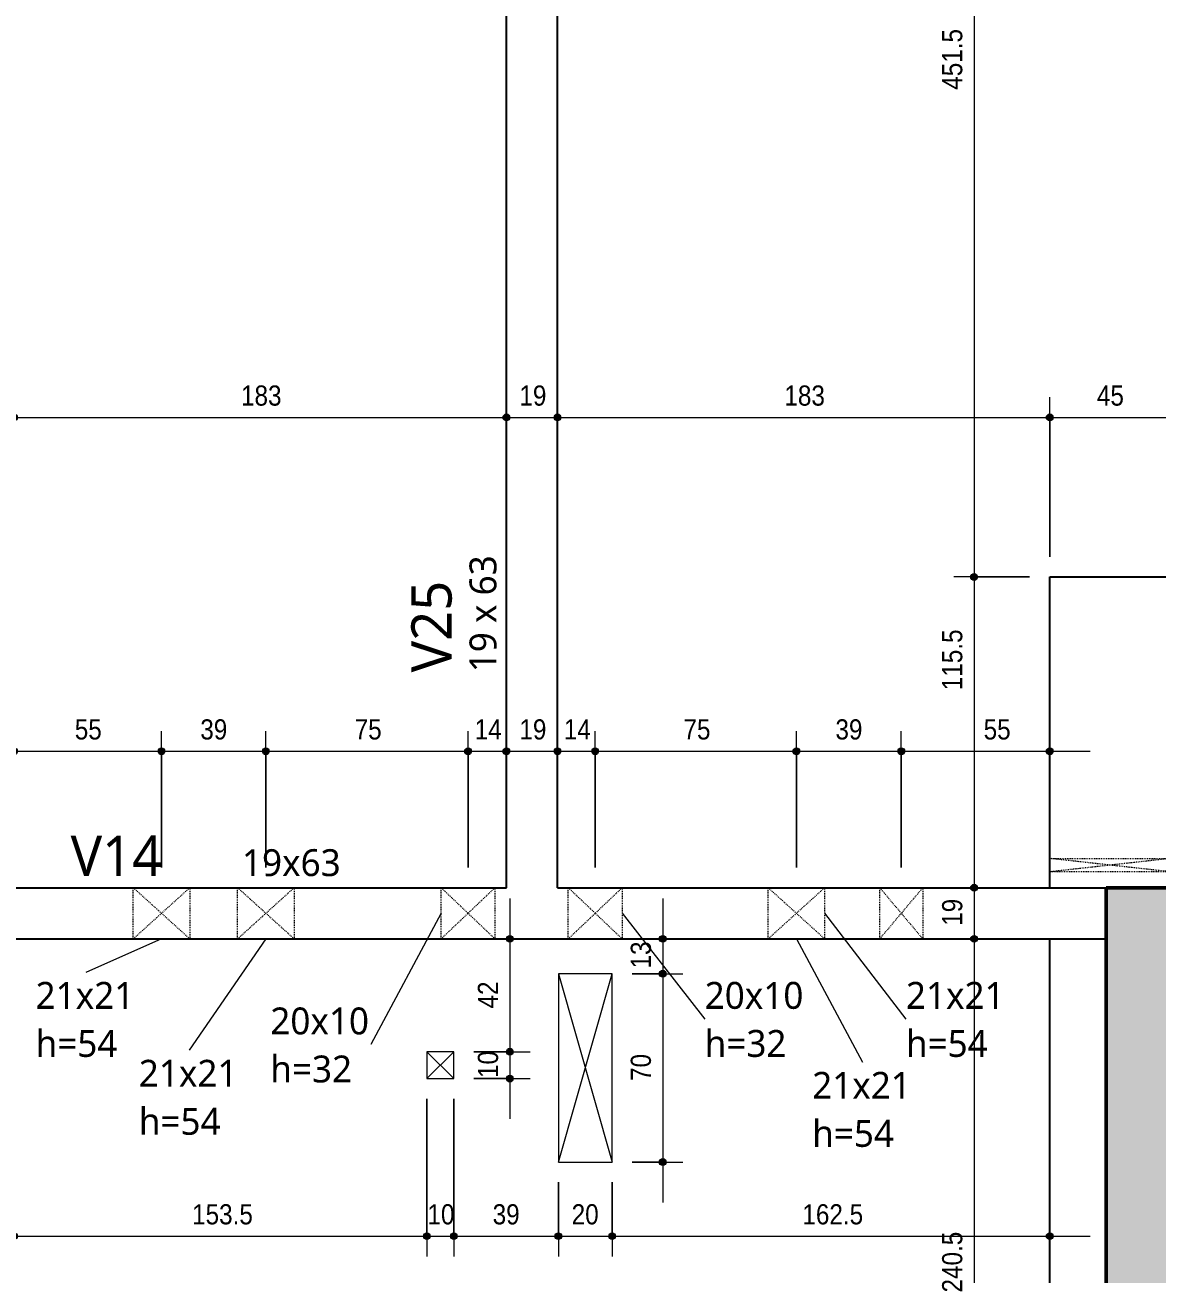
# Model space of a CAD drawing. Header units: centimetres. Extents: x -1968 to 25888, y -1244 to 84208.
# Drawn here: x -188.5 to 232.4, y -944.8 to -480.6 of the extents above; entities that cross this region are included whole.
import ezdxf

# ---------------------------------------------------------------- set-up
doc = ezdxf.new("R2010")
doc.units = ezdxf.units.CM
doc.linetypes.add('Traço', pattern=[0.635, 0.3175, -0.3175])
for name, color, linetype, lineweight in [('A-ANNO-DIMS', 7, 'Continuous', 9), ('A-ANNO-DIMS-50', 7, 'Continuous', 9), ('A-FLOR', 7, 'Continuous', 18), ('A-GENM', 7, 'Continuous', 18), ('A-GENM-HDLN', 7, 'Traço', 18), ('A-GENM-IDEN', 7, 'Continuous', 9), ('S-BEAM', 7, 'Continuous', 18), ('S-BEAM-IDEN', 7, 'Continuous', 9), ('S-COLS', 7, 'Continuous', 18)]:
    doc.layers.add(name, color=color, linetype=linetype, lineweight=lineweight)
doc.styles.add('Fira Sans', font='', dxfattribs={"width": 0.9, "height": 7.5})
doc.styles.add('Gadugi', font='gadugi.ttf', dxfattribs={"height": 10})
doc.styles.add('Gadugi_1', font='gadugi.ttf', dxfattribs={"height": 15})
doc.styles.get('Fira Sans').set_extended_font_data('Fira Sans')
doc.dimstyles.new('PED_R80_1_5mm_ACIMA_As_ESQ__R00', dxfattribs={"dimscale": 30.48, "dimtxt": 10.229846, "dimasz": 0.328084, "dimexe": 0.246063, "dimexo": 0.246063, "dimgap": 0.049213, "dimtad": 1, "dimdec": 1, "dimrnd": 0.5, "dimdsep": 46, "dimtxsty": 'Fira Sans', "dimblk1": 'DOTSMALL', "dimblk2": 'DOTSMALL', "dimsah": 1, "dimcen": 0.09, "dimdle": 0.492126, "dimazin": 0, "dimtfac": 1, "dimtdec": 4, "dimtix": 1, "dimtmove": 0, "dimatfit": 3, "dimfxl": 1, "dimtvp": 1, "dimtolj": 1, "dimtzin": 0, "dimarcsym": 2})
doc.dimstyles.new('PED_R80_1_5mm_ACIMA_As_ESQ__R00_1', dxfattribs={"dimscale": 30.48, "dimtxt": 10.229846, "dimasz": 0.328084, "dimexe": 0.246063, "dimexo": 0.246063, "dimgap": 0.049213, "dimtad": 1, "dimdec": 1, "dimrnd": 0.5, "dimdsep": 46, "dimtxsty": 'Fira Sans', "dimblk1": 'DOTSMALL', "dimblk2": 'DOTSMALL', "dimsah": 1, "dimcen": 0.09, "dimdle": 0.492126, "dimazin": 0, "dimtfac": 1, "dimtdec": 4, "dimtix": 1, "dimtmove": 2, "dimatfit": 3, "dimfxl": 1, "dimtvp": 1, "dimtolj": 1, "dimtzin": 0, "dimarcsym": 2})
doc.dimstyles.new('PED_R80_1_5mm_ACIMA_As_ESQ__R00_3', dxfattribs={"dimscale": 30.48, "dimtxt": 10.229846, "dimasz": 0.328084, "dimexe": 0.246063, "dimexo": 0.246063, "dimgap": 0.049213, "dimtad": 1, "dimdec": 1, "dimrnd": 0.5, "dimdsep": 46, "dimtxsty": 'Fira Sans', "dimblk1": 'DOTSMALL', "dimblk2": 'DOTSMALL', "dimsah": 1, "dimcen": 0.09, "dimdle": 0.492126, "dimazin": 0, "dimtfac": 1, "dimtdec": 4, "dimtix": 1, "dimtmove": 0, "dimatfit": 3, "dimfxl": 1, "dimtvp": 1, "dimtolj": 1, "dimtzin": 0, "dimarcsym": 2})

# ---------------------------------------------------------------- blocks, each defined once
blk = doc.blocks.new('PED_FURO_RETANGULAR_R04_2020 _INSTÂNCIA_ - FURO RET-4010708-PL100 - FORMA DO PAVIMENTO TIPO')
at = {"layer": 'A-GENM-HDLN'}
for p, q in [((-10.5, 9.5), (10.5, -9.5)), ((-10.5, -9.5), (10.5, 9.5)), ((-10.5, -9.5), (-10.5, 9.5)), ((10.5, 9.5), (10.5, -9.5))]:
    blk.add_line(p, q, dxfattribs=at)
blk = doc.blocks.new('PED_FURO_RETANGULAR_R04_2020 _INSTÂNCIA_ - FURO RET-3656268-PL100 - FORMA DO PAVIMENTO TIPO')
at = {"layer": 'A-GENM-HDLN'}
for p, q in [((-10, 9.5), (10, -9.5)), ((-10, -9.5), (10, 9.5)), ((-10, -9.5), (-10, 9.5)), ((10, 9.5), (10, -9.5))]:
    blk.add_line(p, q, dxfattribs=at)
blk = doc.blocks.new('PED_FURO_CIRCULAR_R04_2020 _INSTÂNCIA_ - FURO CIRC-3758922-PL100 - FORMA DO PAVIMENTO TIPO')
at = {"layer": 'A-GENM-HDLN'}
for p, q in [((2.5, -22.5), (-2.5, 22.5)), ((-2.5, -22.5), (2.5, 22.5)), ((-2.5, -22.5), (-2.5, 22.5)), ((2.5, 22.5), (2.5, -22.5))]:
    blk.add_line(p, q, dxfattribs=at)
blk = doc.blocks.new('PED_FURO_RETANGULAR_R04_2020 _INSTÂNCIA_ - FURO RET-4011024-PL100 - FORMA DO PAVIMENTO TIPO')
at = {"layer": 'A-GENM-HDLN'}
for p, q in [((-8, 9.5), (8, -9.5)), ((-8, -9.5), (8, 9.5)), ((-8, -9.5), (-8, 9.5)), ((8, 9.5), (8, -9.5))]:
    blk.add_line(p, q, dxfattribs=at)
blk = doc.blocks.new('DIMBLOCK39-PL100 - FORMA DO PAVIMENTO TIPO')
at = {"layer": 'A-ANNO-DIMS-50', "true_color": 0x000032}
h = blk.add_hatch(color=178, dxfattribs=at)
edge = h.paths.add_edge_path(flags=0)
edge.add_arc((164.36, -234.25), 1.25, 0, 360)
h = blk.add_hatch(color=178, dxfattribs=at)
edge = h.paths.add_edge_path(flags=0)
edge.add_arc((164.36, -685.75), 1.25, 0, 360)
at = {"layer": 'A-ANNO-DIMS-50', "color": 178, "true_color": 0x000032}
for p, q in [((268.5, -234.25), (156.86, -234.25)), ((164.36, -234.25), (164.36, -685.75)), ((164.36, -234.25), (268.5, -234.25)), ((185, -685.75), (156.86, -685.75)), ((164.36, -685.75), (185, -685.75))]:
    blk.add_line(p, q, dxfattribs=at)
for centre in [(164.36, -234.25), (164.36, -685.75)]:
    blk.add_circle(centre, 1.25, dxfattribs=at)
at = {"layer": 'A-ANNO-DIMS-50', "color": 0, "insert": (152.48, -504.65), "char_height": 7.5, "width": 25.6533, "attachment_point": 1, "rotation": 90, "line_spacing_factor": 1.049215, "style": 'Fira Sans'}
blk.add_mtext('451.5', dxfattribs=at)
blk = doc.blocks.new('_DotSmall')
at = {"color": 0, "linetype": 'ByBlock', "const_width": 0.5}
blk.add_lwpolyline([(-0.0625, 0, 1), (0.0625, 0, 1)], format="xyb", close=True, dxfattribs=at)
blk = doc.blocks.new('DIMBLOCK40-PL100 - FORMA DO PAVIMENTO TIPO')
at = {"layer": 'A-ANNO-DIMS-50', "true_color": 0x000032}
h = blk.add_hatch(color=178, dxfattribs=at)
edge = h.paths.add_edge_path(flags=0)
edge.add_arc((164.36, -685.75), 1.25, 0, 360)
h = blk.add_hatch(color=178, dxfattribs=at)
edge = h.paths.add_edge_path(flags=0)
edge.add_arc((164.36, -801.25), 1.25, 0, 360)
at = {"layer": 'A-ANNO-DIMS-50', "color": 178, "true_color": 0x000032}
for p, q in [((185, -685.75), (156.86, -685.75)), ((164.36, -685.75), (164.36, -801.25)), ((164.36, -685.75), (185, -685.75)), ((158.63, -801.25), (171.86, -801.25)), ((164.36, -801.25), (158.63, -801.25))]:
    blk.add_line(p, q, dxfattribs=at)
for centre in [(164.36, -685.75), (164.36, -801.25)]:
    blk.add_circle(centre, 1.25, dxfattribs=at)
at = {"layer": 'A-ANNO-DIMS-50', "color": 0, "insert": (152.48, -727.84), "char_height": 7.5, "width": 24.5516, "attachment_point": 1, "rotation": 90, "line_spacing_factor": 1.049215, "style": 'Fira Sans'}
blk.add_mtext('115.5', dxfattribs=at)
blk = doc.blocks.new('DIMBLOCK41-PL100 - FORMA DO PAVIMENTO TIPO')
at = {"layer": 'A-ANNO-DIMS-50', "true_color": 0x000032}
h = blk.add_hatch(color=178, dxfattribs=at)
edge = h.paths.add_edge_path(flags=0)
edge.add_arc((164.36, -801.25), 1.25, 0, 360)
h = blk.add_hatch(color=178, dxfattribs=at)
edge = h.paths.add_edge_path(flags=0)
edge.add_arc((164.36, -820.25), 1.25, 0, 360)
at = {"layer": 'A-ANNO-DIMS-50', "color": 178, "true_color": 0x000032}
for p, q in [((158.63, -801.25), (171.86, -801.25)), ((164.36, -801.25), (158.63, -801.25)), ((164.36, -801.25), (164.36, -820.25)), ((158.63, -820.25), (171.86, -820.25)), ((164.36, -820.25), (158.63, -820.25))]:
    blk.add_line(p, q, dxfattribs=at)
for centre in [(164.36, -801.25), (164.36, -820.25)]:
    blk.add_circle(centre, 1.25, dxfattribs=at)
at = {"layer": 'A-ANNO-DIMS-50', "color": 0, "insert": (152.48, -815.41), "char_height": 7.5, "width": 11.1741, "attachment_point": 1, "rotation": 90, "line_spacing_factor": 1.049215, "style": 'Fira Sans'}
blk.add_mtext('19', dxfattribs=at)
blk = doc.blocks.new('DIMBLOCK42-PL100 - FORMA DO PAVIMENTO TIPO')
at = {"layer": 'A-ANNO-DIMS-50', "true_color": 0x000032}
h = blk.add_hatch(color=178, dxfattribs=at)
edge = h.paths.add_edge_path(flags=0)
edge.add_arc((164.36, -820.25), 1.25, 0, 360)
h = blk.add_hatch(color=178, dxfattribs=at)
edge = h.paths.add_edge_path(flags=0)
edge.add_arc((164.36, -1060.75), 1.25, 0, 360)
at = {"layer": 'A-ANNO-DIMS-50', "color": 178, "true_color": 0x000032}
for p, q in [((158.63, -820.25), (171.86, -820.25)), ((164.36, -820.25), (158.63, -820.25)), ((164.36, -820.25), (164.36, -1060.75)), ((158.63, -1060.75), (171.86, -1060.75)), ((164.36, -1060.75), (158.63, -1060.75))]:
    blk.add_line(p, q, dxfattribs=at)
for centre in [(164.36, -820.25), (164.36, -1060.75)]:
    blk.add_circle(centre, 1.25, dxfattribs=at)
at = {"layer": 'A-ANNO-DIMS-50', "color": 0, "insert": (152.48, -951.71), "char_height": 7.5, "width": 26.9124, "attachment_point": 1, "rotation": 90, "line_spacing_factor": 1.049215, "style": 'Fira Sans'}
blk.add_mtext('240.5', dxfattribs=at)
blk = doc.blocks.new('DIMBLOCK150-PL100 - FORMA DO PAVIMENTO TIPO')
at = {"layer": 'A-ANNO-DIMS-50', "true_color": 0x000032}
h = blk.add_hatch(color=178, dxfattribs=at)
edge = h.paths.add_edge_path(flags=0)
edge.add_arc((-192.5, -626.44), 1.25, 0, 360)
h = blk.add_hatch(color=178, dxfattribs=at)
edge = h.paths.add_edge_path(flags=0)
edge.add_arc((-9.5, -626.44), 1.25, 0, 360)
at = {"layer": 'A-ANNO-DIMS-50', "color": 178, "true_color": 0x000032}
for p, q in [((-192.5, -678.25), (-192.5, -618.94)), ((-9.5, -632.18), (-9.5, -618.94)), ((-192.5, -626.44), (-9.5, -626.44)), ((-192.5, -626.44), (-192.5, -678.25)), ((-9.5, -626.44), (-9.5, -632.18))]:
    blk.add_line(p, q, dxfattribs=at)
for centre in [(-192.5, -626.44), (-9.5, -626.44)]:
    blk.add_circle(centre, 1.25, dxfattribs=at)
at = {"layer": 'A-ANNO-DIMS-50', "color": 0, "insert": (-108.15, -614.56), "char_height": 7.5, "width": 17.1547, "attachment_point": 1, "rotation": 0, "line_spacing_factor": 1.049215, "style": 'Fira Sans'}
blk.add_mtext('183', dxfattribs=at)
blk = doc.blocks.new('DIMBLOCK151-PL100 - FORMA DO PAVIMENTO TIPO')
at = {"layer": 'A-ANNO-DIMS-50', "true_color": 0x000032}
h = blk.add_hatch(color=178, dxfattribs=at)
edge = h.paths.add_edge_path(flags=0)
edge.add_arc((-9.5, -626.44), 1.25, 0, 360)
h = blk.add_hatch(color=178, dxfattribs=at)
edge = h.paths.add_edge_path(flags=0)
edge.add_arc((9.5, -626.44), 1.25, 0, 360)
at = {"layer": 'A-ANNO-DIMS-50', "color": 178, "true_color": 0x000032}
for p, q in [((-9.5, -632.18), (-9.5, -618.94)), ((9.5, -632.18), (9.5, -618.94)), ((-9.5, -626.44), (9.5, -626.44)), ((-9.5, -626.44), (-9.5, -632.18)), ((9.5, -626.44), (9.5, -632.18))]:
    blk.add_line(p, q, dxfattribs=at)
for centre in [(-9.5, -626.44), (9.5, -626.44)]:
    blk.add_circle(centre, 1.25, dxfattribs=at)
at = {"layer": 'A-ANNO-DIMS-50', "color": 0, "insert": (-4.66, -614.56), "char_height": 7.5, "width": 11.1741, "attachment_point": 1, "rotation": 0, "line_spacing_factor": 1.049215, "style": 'Fira Sans'}
blk.add_mtext('19', dxfattribs=at)
blk = doc.blocks.new('DIMBLOCK152-PL100 - FORMA DO PAVIMENTO TIPO')
at = {"layer": 'A-ANNO-DIMS-50', "true_color": 0x000032}
h = blk.add_hatch(color=178, dxfattribs=at)
edge = h.paths.add_edge_path(flags=0)
edge.add_arc((9.5, -626.44), 1.25, 0, 360)
h = blk.add_hatch(color=178, dxfattribs=at)
edge = h.paths.add_edge_path(flags=0)
edge.add_arc((192.5, -626.44), 1.25, 0, 360)
at = {"layer": 'A-ANNO-DIMS-50', "color": 178, "true_color": 0x000032}
for p, q in [((9.5, -632.18), (9.5, -618.94)), ((192.5, -678.25), (192.5, -618.94)), ((9.5, -626.44), (192.5, -626.44)), ((9.5, -626.44), (9.5, -632.18)), ((192.5, -626.44), (192.5, -678.25))]:
    blk.add_line(p, q, dxfattribs=at)
for centre in [(9.5, -626.44), (192.5, -626.44)]:
    blk.add_circle(centre, 1.25, dxfattribs=at)
at = {"layer": 'A-ANNO-DIMS-50', "color": 0, "insert": (93.85, -614.56), "char_height": 7.5, "width": 17.1547, "attachment_point": 1, "rotation": 0, "line_spacing_factor": 1.049215, "style": 'Fira Sans'}
blk.add_mtext('183', dxfattribs=at)
blk = doc.blocks.new('DIMBLOCK153-PL100 - FORMA DO PAVIMENTO TIPO')
at = {"layer": 'A-ANNO-DIMS-50', "true_color": 0x000032}
h = blk.add_hatch(color=178, dxfattribs=at)
edge = h.paths.add_edge_path(flags=0)
edge.add_arc((192.5, -626.44), 1.25, 0, 360)
h = blk.add_hatch(color=178, dxfattribs=at)
edge = h.paths.add_edge_path(flags=0)
edge.add_arc((237.5, -626.44), 1.25, 0, 360)
at = {"layer": 'A-ANNO-DIMS-50', "color": 178, "true_color": 0x000032}
for p, q in [((192.5, -678.25), (192.5, -618.94)), ((237.5, -678.25), (237.5, -618.94)), ((192.5, -626.44), (237.5, -626.44)), ((192.5, -626.44), (192.5, -678.25)), ((237.5, -626.44), (237.5, -678.25))]:
    blk.add_line(p, q, dxfattribs=at)
for centre in [(192.5, -626.44), (237.5, -626.44)]:
    blk.add_circle(centre, 1.25, dxfattribs=at)
at = {"layer": 'A-ANNO-DIMS-50', "color": 0, "insert": (210.02, -614.56), "char_height": 7.5, "width": 11.9611, "attachment_point": 1, "rotation": 0, "line_spacing_factor": 1.049215, "style": 'Fira Sans'}
blk.add_mtext('45', dxfattribs=at)
blk = doc.blocks.new('DIMBLOCK255-PL100 - FORMA DO PAVIMENTO TIPO')
at = {"layer": 'A-ANNO-DIMS-50', "true_color": 0x000032}
h = blk.add_hatch(color=178, dxfattribs=at)
edge = h.paths.add_edge_path(flags=0)
edge.add_arc((272.91, -792.86), 1.25, 0, 360)
h = blk.add_hatch(color=178, dxfattribs=at)
edge = h.paths.add_edge_path(flags=0)
edge.add_arc((272.91, -801.25), 1.25, 0, 360)
at = {"layer": 'A-ANNO-DIMS-50', "color": 178, "true_color": 0x000032}
for p, q in [((272.91, -816.25), (272.91, -777.86)), ((245, -792.86), (280.41, -792.86)), ((272.91, -792.86), (245, -792.86)), ((221, -801.25), (280.41, -801.25)), ((272.91, -801.25), (221, -801.25))]:
    blk.add_line(p, q, dxfattribs=at)
for centre in [(272.91, -792.86), (272.91, -801.25)]:
    blk.add_circle(centre, 1.25, dxfattribs=at)
at = {"layer": 'A-ANNO-DIMS-50', "color": 0, "insert": (261.02, -803.28), "char_height": 7.5, "width": 14.9513, "attachment_point": 1, "rotation": 90, "line_spacing_factor": 1.049215, "style": 'Fira Sans'}
blk.add_mtext('8.5', dxfattribs=at)
blk = doc.blocks.new('DIMBLOCK256-PL100 - FORMA DO PAVIMENTO TIPO')
at = {"layer": 'A-ANNO-DIMS-50', "true_color": 0x000032}
h = blk.add_hatch(color=178, dxfattribs=at)
edge = h.paths.add_edge_path(flags=0)
edge.add_arc((-192.5, -750.54), 1.25, 0, 360)
h = blk.add_hatch(color=178, dxfattribs=at)
edge = h.paths.add_edge_path(flags=0)
edge.add_arc((-137.7, -750.54), 1.25, 0, 360)
at = {"layer": 'A-ANNO-DIMS-50', "color": 178, "true_color": 0x000032}
for p, q in [((-192.5, -756.27), (-192.5, -743.04)), ((-137.7, -793.75), (-137.7, -743.04)), ((-207.5, -750.54), (-137.7, -750.54)), ((-192.5, -750.54), (-192.5, -756.27)), ((-137.7, -750.54), (-137.7, -793.75))]:
    blk.add_line(p, q, dxfattribs=at)
for centre in [(-192.5, -750.54), (-137.7, -750.54)]:
    blk.add_circle(centre, 1.25, dxfattribs=at)
at = {"layer": 'A-ANNO-DIMS-50', "color": 0, "insert": (-169.95, -738.65), "char_height": 7.5, "width": 11.6463, "attachment_point": 1, "line_spacing_factor": 1.049215, "style": 'Fira Sans'}
blk.add_mtext('55', dxfattribs=at)
blk = doc.blocks.new('DIMBLOCK257-PL100 - FORMA DO PAVIMENTO TIPO')
at = {"layer": 'A-ANNO-DIMS-50', "true_color": 0x000032}
h = blk.add_hatch(color=178, dxfattribs=at)
edge = h.paths.add_edge_path(flags=0)
edge.add_arc((-137.7, -750.54), 1.25, 0, 360)
h = blk.add_hatch(color=178, dxfattribs=at)
edge = h.paths.add_edge_path(flags=0)
edge.add_arc((-98.9, -750.54), 1.25, 0, 360)
at = {"layer": 'A-ANNO-DIMS-50', "color": 178, "true_color": 0x000032}
for p, q in [((-137.7, -793.75), (-137.7, -743.04)), ((-98.9, -793.75), (-98.9, -743.04)), ((-137.7, -750.54), (-98.9, -750.54)), ((-137.7, -750.54), (-137.7, -793.75)), ((-98.9, -750.54), (-98.9, -793.75))]:
    blk.add_line(p, q, dxfattribs=at)
for centre in [(-137.7, -750.54), (-98.9, -750.54)]:
    blk.add_circle(centre, 1.25, dxfattribs=at)
at = {"layer": 'A-ANNO-DIMS-50', "color": 0, "insert": (-123.29, -738.65), "char_height": 7.5, "width": 11.9611, "attachment_point": 1, "line_spacing_factor": 1.049215, "style": 'Fira Sans'}
blk.add_mtext('39', dxfattribs=at)
blk = doc.blocks.new('DIMBLOCK258-PL100 - FORMA DO PAVIMENTO TIPO')
at = {"layer": 'A-ANNO-DIMS-50', "true_color": 0x000032}
h = blk.add_hatch(color=178, dxfattribs=at)
edge = h.paths.add_edge_path(flags=0)
edge.add_arc((-98.9, -750.54), 1.25, 0, 360)
h = blk.add_hatch(color=178, dxfattribs=at)
edge = h.paths.add_edge_path(flags=0)
edge.add_arc((-23.74, -750.54), 1.25, 0, 360)
at = {"layer": 'A-ANNO-DIMS-50', "color": 178, "true_color": 0x000032}
for p, q in [((-98.9, -793.75), (-98.9, -743.04)), ((-23.74, -793.75), (-23.74, -743.04)), ((-98.9, -750.54), (-23.74, -750.54)), ((-98.9, -750.54), (-98.9, -793.75)), ((-23.74, -750.54), (-23.74, -793.75))]:
    blk.add_line(p, q, dxfattribs=at)
for centre in [(-98.9, -750.54), (-23.74, -750.54)]:
    blk.add_circle(centre, 1.25, dxfattribs=at)
at = {"layer": 'A-ANNO-DIMS-50', "color": 0, "insert": (-65.91, -738.65), "char_height": 7.5, "width": 11.0168, "attachment_point": 1, "line_spacing_factor": 1.049215, "style": 'Fira Sans'}
blk.add_mtext('75', dxfattribs=at)
blk = doc.blocks.new('DIMBLOCK259-PL100 - FORMA DO PAVIMENTO TIPO')
at = {"layer": 'A-ANNO-DIMS-50', "true_color": 0x000032}
h = blk.add_hatch(color=178, dxfattribs=at)
edge = h.paths.add_edge_path(flags=0)
edge.add_arc((-23.74, -750.54), 1.25, 0, 360)
h = blk.add_hatch(color=178, dxfattribs=at)
edge = h.paths.add_edge_path(flags=0)
edge.add_arc((-9.5, -750.54), 1.25, 0, 360)
at = {"layer": 'A-ANNO-DIMS-50', "color": 178, "true_color": 0x000032}
for p, q in [((-23.74, -793.75), (-23.74, -743.04)), ((-9.5, -756.27), (-9.5, -743.04)), ((-23.74, -750.54), (-9.5, -750.54)), ((-23.74, -750.54), (-23.74, -793.75)), ((-9.5, -750.54), (-9.5, -756.27))]:
    blk.add_line(p, q, dxfattribs=at)
for centre in [(-23.74, -750.54), (-9.5, -750.54)]:
    blk.add_circle(centre, 1.25, dxfattribs=at)
at = {"layer": 'A-ANNO-DIMS-50', "color": 0, "insert": (-21.28, -738.65), "char_height": 7.5, "width": 11.1741, "attachment_point": 1, "line_spacing_factor": 1.049215, "style": 'Fira Sans'}
blk.add_mtext('14', dxfattribs=at)
blk = doc.blocks.new('DIMBLOCK260-PL100 - FORMA DO PAVIMENTO TIPO')
at = {"layer": 'A-ANNO-DIMS-50', "true_color": 0x000032}
h = blk.add_hatch(color=178, dxfattribs=at)
edge = h.paths.add_edge_path(flags=0)
edge.add_arc((-9.5, -750.54), 1.25, 0, 360)
h = blk.add_hatch(color=178, dxfattribs=at)
edge = h.paths.add_edge_path(flags=0)
edge.add_arc((9.5, -750.54), 1.25, 0, 360)
at = {"layer": 'A-ANNO-DIMS-50', "color": 178, "true_color": 0x000032}
for p, q in [((-9.5, -756.27), (-9.5, -743.04)), ((9.5, -756.27), (9.5, -743.04)), ((-9.5, -750.54), (9.5, -750.54)), ((-9.5, -750.54), (-9.5, -756.27)), ((9.5, -750.54), (9.5, -756.27))]:
    blk.add_line(p, q, dxfattribs=at)
for centre in [(-9.5, -750.54), (9.5, -750.54)]:
    blk.add_circle(centre, 1.25, dxfattribs=at)
at = {"layer": 'A-ANNO-DIMS-50', "color": 0, "insert": (-4.66, -738.65), "char_height": 7.5, "width": 11.1741, "attachment_point": 1, "line_spacing_factor": 1.049215, "style": 'Fira Sans'}
blk.add_mtext('19', dxfattribs=at)
blk = doc.blocks.new('DIMBLOCK261-PL100 - FORMA DO PAVIMENTO TIPO')
at = {"layer": 'A-ANNO-DIMS-50', "true_color": 0x000032}
h = blk.add_hatch(color=178, dxfattribs=at)
edge = h.paths.add_edge_path(flags=0)
edge.add_arc((9.5, -750.54), 1.25, 0, 360)
h = blk.add_hatch(color=178, dxfattribs=at)
edge = h.paths.add_edge_path(flags=0)
edge.add_arc((23.53, -750.54), 1.25, 0, 360)
at = {"layer": 'A-ANNO-DIMS-50', "color": 178, "true_color": 0x000032}
for p, q in [((9.5, -756.27), (9.5, -743.04)), ((23.53, -793.75), (23.53, -743.04)), ((9.5, -750.54), (23.53, -750.54)), ((9.5, -750.54), (9.5, -756.27)), ((23.53, -750.54), (23.53, -793.75))]:
    blk.add_line(p, q, dxfattribs=at)
for centre in [(9.5, -750.54), (23.53, -750.54)]:
    blk.add_circle(centre, 1.25, dxfattribs=at)
at = {"layer": 'A-ANNO-DIMS-50', "color": 0, "insert": (11.86, -738.65), "char_height": 7.5, "width": 11.1741, "attachment_point": 1, "line_spacing_factor": 1.049215, "style": 'Fira Sans'}
blk.add_mtext('14', dxfattribs=at)
blk = doc.blocks.new('DIMBLOCK262-PL100 - FORMA DO PAVIMENTO TIPO')
at = {"layer": 'A-ANNO-DIMS-50', "true_color": 0x000032}
h = blk.add_hatch(color=178, dxfattribs=at)
edge = h.paths.add_edge_path(flags=0)
edge.add_arc((23.53, -750.54), 1.25, 0, 360)
h = blk.add_hatch(color=178, dxfattribs=at)
edge = h.paths.add_edge_path(flags=0)
edge.add_arc((98.31, -750.54), 1.25, 0, 360)
at = {"layer": 'A-ANNO-DIMS-50', "color": 178, "true_color": 0x000032}
for p, q in [((23.53, -793.75), (23.53, -743.04)), ((98.31, -793.75), (98.31, -743.04)), ((23.53, -750.54), (98.31, -750.54)), ((23.53, -750.54), (23.53, -793.75)), ((98.31, -750.54), (98.31, -793.75))]:
    blk.add_line(p, q, dxfattribs=at)
for centre in [(23.53, -750.54), (98.31, -750.54)]:
    blk.add_circle(centre, 1.25, dxfattribs=at)
at = {"layer": 'A-ANNO-DIMS-50', "color": 0, "insert": (56.33, -738.65), "char_height": 7.5, "width": 11.0168, "attachment_point": 1, "line_spacing_factor": 1.049215, "style": 'Fira Sans'}
blk.add_mtext('75', dxfattribs=at)
blk = doc.blocks.new('DIMBLOCK263-PL100 - FORMA DO PAVIMENTO TIPO')
at = {"layer": 'A-ANNO-DIMS-50', "true_color": 0x000032}
h = blk.add_hatch(color=178, dxfattribs=at)
edge = h.paths.add_edge_path(flags=0)
edge.add_arc((98.31, -750.54), 1.25, 0, 360)
h = blk.add_hatch(color=178, dxfattribs=at)
edge = h.paths.add_edge_path(flags=0)
edge.add_arc((137.31, -750.54), 1.25, 0, 360)
at = {"layer": 'A-ANNO-DIMS-50', "color": 178, "true_color": 0x000032}
for p, q in [((98.31, -793.75), (98.31, -743.04)), ((137.31, -793.75), (137.31, -743.04)), ((98.31, -750.54), (137.31, -750.54)), ((98.31, -750.54), (98.31, -793.75)), ((137.31, -750.54), (137.31, -793.75))]:
    blk.add_line(p, q, dxfattribs=at)
for centre in [(98.31, -750.54), (137.31, -750.54)]:
    blk.add_circle(centre, 1.25, dxfattribs=at)
at = {"layer": 'A-ANNO-DIMS-50', "color": 0, "insert": (112.83, -738.65), "char_height": 7.5, "width": 11.9611, "attachment_point": 1, "line_spacing_factor": 1.049215, "style": 'Fira Sans'}
blk.add_mtext('39', dxfattribs=at)
blk = doc.blocks.new('DIMBLOCK264-PL100 - FORMA DO PAVIMENTO TIPO')
at = {"layer": 'A-ANNO-DIMS-50', "true_color": 0x000032}
h = blk.add_hatch(color=178, dxfattribs=at)
edge = h.paths.add_edge_path(flags=0)
edge.add_arc((137.31, -750.54), 1.25, 0, 360)
h = blk.add_hatch(color=178, dxfattribs=at)
edge = h.paths.add_edge_path(flags=0)
edge.add_arc((192.5, -750.54), 1.25, 0, 360)
at = {"layer": 'A-ANNO-DIMS-50', "color": 178, "true_color": 0x000032}
for p, q in [((137.31, -793.75), (137.31, -743.04)), ((192.5, -756.27), (192.5, -743.04)), ((137.31, -750.54), (207.5, -750.54)), ((137.31, -750.54), (137.31, -793.75)), ((192.5, -750.54), (192.5, -756.27))]:
    blk.add_line(p, q, dxfattribs=at)
for centre in [(137.31, -750.54), (192.5, -750.54)]:
    blk.add_circle(centre, 1.25, dxfattribs=at)
at = {"layer": 'A-ANNO-DIMS-50', "color": 0, "insert": (167.92, -738.65), "char_height": 7.5, "width": 11.6463, "attachment_point": 1, "line_spacing_factor": 1.049215, "style": 'Fira Sans'}
blk.add_mtext('55', dxfattribs=at)
blk = doc.blocks.new('DIMBLOCK265-PL100 - FORMA DO PAVIMENTO TIPO')
at = {"layer": 'A-ANNO-DIMS-50', "true_color": 0x000032}
h = blk.add_hatch(color=178, dxfattribs=at)
edge = h.paths.add_edge_path(flags=0)
edge.add_arc((48.61, -820.25), 1.25, 0, 360)
h = blk.add_hatch(color=178, dxfattribs=at)
edge = h.paths.add_edge_path(flags=0)
edge.add_arc((48.61, -833.23), 1.25, 0, 360)
at = {"layer": 'A-ANNO-DIMS-50', "color": 178, "true_color": 0x000032}
for p, q in [((48.61, -805.25), (48.61, -833.23)), ((42.88, -820.25), (56.11, -820.25)), ((48.61, -820.25), (42.88, -820.25)), ((37.32, -833.23), (56.11, -833.23)), ((48.61, -833.23), (37.32, -833.23))]:
    blk.add_line(p, q, dxfattribs=at)
for centre in [(48.61, -820.25), (48.61, -833.23)]:
    blk.add_circle(centre, 1.25, dxfattribs=at)
at = {"layer": 'A-ANNO-DIMS-50', "color": 0, "insert": (36.73, -831.26), "char_height": 7.5, "width": 10.8594, "attachment_point": 1, "rotation": 90, "line_spacing_factor": 1.049215, "style": 'Fira Sans'}
blk.add_mtext('13', dxfattribs=at)
blk = doc.blocks.new('DIMBLOCK266-PL100 - FORMA DO PAVIMENTO TIPO')
at = {"layer": 'A-ANNO-DIMS-50', "true_color": 0x000032}
h = blk.add_hatch(color=178, dxfattribs=at)
edge = h.paths.add_edge_path(flags=0)
edge.add_arc((48.61, -833.23), 1.25, 0, 360)
h = blk.add_hatch(color=178, dxfattribs=at)
edge = h.paths.add_edge_path(flags=0)
edge.add_arc((48.61, -903.23), 1.25, 0, 360)
at = {"layer": 'A-ANNO-DIMS-50', "color": 178, "true_color": 0x000032}
for p, q in [((37.32, -833.23), (56.11, -833.23)), ((48.61, -833.23), (37.32, -833.23)), ((48.61, -833.23), (48.61, -918.23)), ((37.32, -903.23), (56.11, -903.23)), ((48.61, -903.23), (37.32, -903.23))]:
    blk.add_line(p, q, dxfattribs=at)
for centre in [(48.61, -833.23), (48.61, -903.23)]:
    blk.add_circle(centre, 1.25, dxfattribs=at)
at = {"layer": 'A-ANNO-DIMS-50', "color": 0, "insert": (36.73, -873.08), "char_height": 7.5, "width": 11.6463, "attachment_point": 1, "rotation": 90, "line_spacing_factor": 1.049215, "style": 'Fira Sans'}
blk.add_mtext('70', dxfattribs=at)
blk = doc.blocks.new('DIMBLOCK267-PL100 - FORMA DO PAVIMENTO TIPO')
at = {"layer": 'A-ANNO-DIMS-50', "true_color": 0x000032}
h = blk.add_hatch(color=178, dxfattribs=at)
edge = h.paths.add_edge_path(flags=0)
edge.add_arc((-8.21, -820.25), 1.25, 0, 360)
h = blk.add_hatch(color=178, dxfattribs=at)
edge = h.paths.add_edge_path(flags=0)
edge.add_arc((-8.21, -862.2), 1.25, 0, 360)
at = {"layer": 'A-ANNO-DIMS-50', "color": 178, "true_color": 0x000032}
for p, q in [((-8.21, -805.25), (-8.21, -862.2)), ((-13.95, -820.25), (-0.71, -820.25)), ((-8.21, -820.25), (-13.95, -820.25)), ((-21.55, -862.2), (-0.71, -862.2)), ((-8.21, -862.2), (-21.55, -862.2))]:
    blk.add_line(p, q, dxfattribs=at)
for centre in [(-8.21, -820.25), (-8.21, -862.2)]:
    blk.add_circle(centre, 1.25, dxfattribs=at)
at = {"layer": 'A-ANNO-DIMS-50', "color": 0, "insert": (-20.1, -846.14), "char_height": 7.5, "width": 11.8037, "attachment_point": 1, "rotation": 90, "line_spacing_factor": 1.049215, "style": 'Fira Sans'}
blk.add_mtext('42', dxfattribs=at)
blk = doc.blocks.new('DIMBLOCK268-PL100 - FORMA DO PAVIMENTO TIPO')
at = {"layer": 'A-ANNO-DIMS-50', "true_color": 0x000032}
h = blk.add_hatch(color=178, dxfattribs=at)
edge = h.paths.add_edge_path(flags=0)
edge.add_arc((-8.21, -862.2), 1.25, 0, 360)
h = blk.add_hatch(color=178, dxfattribs=at)
edge = h.paths.add_edge_path(flags=0)
edge.add_arc((-8.21, -872.2), 1.25, 0, 360)
at = {"layer": 'A-ANNO-DIMS-50', "color": 178, "true_color": 0x000032}
for p, q in [((-21.55, -862.2), (-0.71, -862.2)), ((-8.21, -862.2), (-21.55, -862.2)), ((-8.21, -862.2), (-8.21, -887.2)), ((-21.55, -872.2), (-0.71, -872.2)), ((-8.21, -872.2), (-21.55, -872.2))]:
    blk.add_line(p, q, dxfattribs=at)
for centre in [(-8.21, -862.2), (-8.21, -872.2)]:
    blk.add_circle(centre, 1.25, dxfattribs=at)
at = {"layer": 'A-ANNO-DIMS-50', "color": 0, "insert": (-20.1, -871.98), "char_height": 7.5, "width": 11.4889, "attachment_point": 1, "rotation": 90, "line_spacing_factor": 1.049215, "style": 'Fira Sans'}
blk.add_mtext('10', dxfattribs=at)
blk = doc.blocks.new('DIMBLOCK269-PL100 - FORMA DO PAVIMENTO TIPO')
at = {"layer": 'A-ANNO-DIMS-50', "true_color": 0x000032}
h = blk.add_hatch(color=178, dxfattribs=at)
edge = h.paths.add_edge_path(flags=0)
edge.add_arc((-192.5, -930.78), 1.25, 0, 360)
h = blk.add_hatch(color=178, dxfattribs=at)
edge = h.paths.add_edge_path(flags=0)
edge.add_arc((-39.05, -930.78), 1.25, 0, 360)
at = {"layer": 'A-ANNO-DIMS-50', "color": 178, "true_color": 0x000032}
for p, q in [((-39.05, -879.7), (-39.05, -938.28)), ((-39.05, -930.78), (-39.05, -879.7)), ((-192.5, -936.51), (-192.5, -923.28)), ((-207.5, -930.78), (-39.05, -930.78)), ((-192.5, -930.78), (-192.5, -936.51))]:
    blk.add_line(p, q, dxfattribs=at)
for centre in [(-192.5, -930.78), (-39.05, -930.78)]:
    blk.add_circle(centre, 1.25, dxfattribs=at)
at = {"layer": 'A-ANNO-DIMS-50', "color": 0, "insert": (-126.33, -918.89), "char_height": 7.5, "width": 25.3385, "attachment_point": 1, "line_spacing_factor": 1.049215, "style": 'Fira Sans'}
blk.add_mtext('153.5', dxfattribs=at)
blk = doc.blocks.new('DIMBLOCK270-PL100 - FORMA DO PAVIMENTO TIPO')
at = {"layer": 'A-ANNO-DIMS-50', "true_color": 0x000032}
h = blk.add_hatch(color=178, dxfattribs=at)
edge = h.paths.add_edge_path(flags=0)
edge.add_arc((-39.05, -930.78), 1.25, 0, 360)
h = blk.add_hatch(color=178, dxfattribs=at)
edge = h.paths.add_edge_path(flags=0)
edge.add_arc((-29.05, -930.78), 1.25, 0, 360)
at = {"layer": 'A-ANNO-DIMS-50', "color": 178, "true_color": 0x000032}
for p, q in [((-39.05, -879.7), (-39.05, -938.28)), ((-39.05, -930.78), (-39.05, -879.7)), ((-29.05, -879.7), (-29.05, -938.28)), ((-29.05, -930.78), (-29.05, -879.7)), ((-39.05, -930.78), (-29.05, -930.78))]:
    blk.add_line(p, q, dxfattribs=at)
for centre in [(-39.05, -930.78), (-29.05, -930.78)]:
    blk.add_circle(centre, 1.25, dxfattribs=at)
at = {"layer": 'A-ANNO-DIMS-50', "color": 0, "insert": (-38.84, -918.89), "char_height": 7.5, "width": 11.4889, "attachment_point": 1, "line_spacing_factor": 1.049215, "style": 'Fira Sans'}
blk.add_mtext('10', dxfattribs=at)
blk = doc.blocks.new('DIMBLOCK271-PL100 - FORMA DO PAVIMENTO TIPO')
at = {"layer": 'A-ANNO-DIMS-50', "true_color": 0x000032}
h = blk.add_hatch(color=178, dxfattribs=at)
edge = h.paths.add_edge_path(flags=0)
edge.add_arc((-29.05, -930.78), 1.25, 0, 360)
h = blk.add_hatch(color=178, dxfattribs=at)
edge = h.paths.add_edge_path(flags=0)
edge.add_arc((9.82, -930.78), 1.25, 0, 360)
at = {"layer": 'A-ANNO-DIMS-50', "color": 178, "true_color": 0x000032}
for p, q in [((-29.05, -879.7), (-29.05, -938.28)), ((-29.05, -930.78), (-29.05, -879.7)), ((9.82, -910.73), (9.82, -938.28)), ((9.82, -930.78), (9.82, -910.73)), ((-29.05, -930.78), (9.82, -930.78))]:
    blk.add_line(p, q, dxfattribs=at)
for centre in [(-29.05, -930.78), (9.82, -930.78)]:
    blk.add_circle(centre, 1.25, dxfattribs=at)
at = {"layer": 'A-ANNO-DIMS-50', "color": 0, "insert": (-14.6, -918.89), "char_height": 7.5, "width": 11.9611, "attachment_point": 1, "line_spacing_factor": 1.049215, "style": 'Fira Sans'}
blk.add_mtext('39', dxfattribs=at)
blk = doc.blocks.new('DIMBLOCK272-PL100 - FORMA DO PAVIMENTO TIPO')
at = {"layer": 'A-ANNO-DIMS-50', "true_color": 0x000032}
h = blk.add_hatch(color=178, dxfattribs=at)
edge = h.paths.add_edge_path(flags=0)
edge.add_arc((9.82, -930.78), 1.25, 0, 360)
h = blk.add_hatch(color=178, dxfattribs=at)
edge = h.paths.add_edge_path(flags=0)
edge.add_arc((29.82, -930.78), 1.25, 0, 360)
at = {"layer": 'A-ANNO-DIMS-50', "color": 178, "true_color": 0x000032}
for p, q in [((9.82, -910.73), (9.82, -938.28)), ((9.82, -930.78), (9.82, -910.73)), ((29.82, -910.73), (29.82, -938.28)), ((29.82, -930.78), (29.82, -910.73)), ((9.82, -930.78), (29.82, -930.78))]:
    blk.add_line(p, q, dxfattribs=at)
for centre in [(9.82, -930.78), (29.82, -930.78)]:
    blk.add_circle(centre, 1.25, dxfattribs=at)
at = {"layer": 'A-ANNO-DIMS-50', "color": 0, "insert": (14.77, -918.89), "char_height": 7.5, "width": 12.1184, "attachment_point": 1, "line_spacing_factor": 1.049215, "style": 'Fira Sans'}
blk.add_mtext('20', dxfattribs=at)
blk = doc.blocks.new('DIMBLOCK273-PL100 - FORMA DO PAVIMENTO TIPO')
at = {"layer": 'A-ANNO-DIMS-50', "true_color": 0x000032}
h = blk.add_hatch(color=178, dxfattribs=at)
edge = h.paths.add_edge_path(flags=0)
edge.add_arc((29.82, -930.78), 1.25, 0, 360)
h = blk.add_hatch(color=178, dxfattribs=at)
edge = h.paths.add_edge_path(flags=0)
edge.add_arc((192.5, -930.78), 1.25, 0, 360)
at = {"layer": 'A-ANNO-DIMS-50', "color": 178, "true_color": 0x000032}
for p, q in [((29.82, -910.73), (29.82, -938.28)), ((29.82, -930.78), (29.82, -910.73)), ((192.5, -936.51), (192.5, -923.28)), ((29.82, -930.78), (207.5, -930.78)), ((192.5, -930.78), (192.5, -936.51))]:
    blk.add_line(p, q, dxfattribs=at)
for centre in [(29.82, -930.78), (192.5, -930.78)]:
    blk.add_circle(centre, 1.25, dxfattribs=at)
at = {"layer": 'A-ANNO-DIMS-50', "color": 0, "insert": (100.54, -918.89), "char_height": 7.5, "width": 25.4959, "attachment_point": 1, "line_spacing_factor": 1.049215, "style": 'Fira Sans'}
blk.add_mtext('162.5', dxfattribs=at)

msp = doc.modelspace()

# ---------------------------------------------------------------- hatches: boundary and pattern name
at = {"layer": 'S-COLS', "true_color": 0x808080}
msp.add_hatch(color=8, dxfattribs=at).paths.add_polyline_path([(237.5, -1079.75), (237.5, -801.25), (213.5, -801.25), (213.5, -1079.75)], flags=0)

# ---------------------------------------------------------------- linework, layer by layer
at = {"lineweight": 18}
for p, q in [((9.82, -903.21), (29.81, -833.24)), ((9.82, -833.24), (29.81, -903.21)), ((-39.05, -872.2), (-29.05, -862.2)), ((-39.05, -862.2), (-29.05, -872.2))]:
    msp.add_line(p, q, dxfattribs=at)
at = {"layer": 'A-FLOR'}
for p, q in [((29.82, -833.23), (9.82, -833.23)), ((9.82, -833.23), (9.82, -903.23)), ((29.82, -903.23), (29.82, -833.23)), ((-29.05, -862.2), (-39.05, -862.2)), ((-39.05, -862.2), (-39.05, -872.2)), ((-29.05, -872.2), (-29.05, -862.2)), ((-39.05, -872.2), (-29.05, -872.2)), ((9.82, -903.23), (29.82, -903.23))]:
    msp.add_line(p, q, dxfattribs=at)
at = {"layer": 'A-GENM-IDEN'}
for p, q in [((-33.74, -810.75), (-59.86, -859.56)), ((33.53, -810.75), (64.22, -850.07)), ((108.81, -810.75), (139.03, -850.07)), ((-137.7, -820.25), (-165.82, -832.71)), ((-98.9, -820.25), (-127.45, -861.66)), ((98.31, -820.25), (122.88, -866.15))]:
    msp.add_line(p, q, dxfattribs=at)
at = {"layer": 'S-BEAM', "lineweight": 25}
for p, q in [((-9.5, -801.25), (-9.5, -124.25)), ((9.5, -801.25), (9.5, -124.25)), ((192.5, -685.75), (237.5, -685.75)), ((192.5, -801.25), (192.5, -685.75)), ((-213.5, -801.25), (-9.5, -801.25)), ((9.5, -801.25), (213.5, -801.25)), ((-213.5, -820.25), (213.5, -820.25)), ((192.5, -1060.75), (192.5, -820.25))]:
    msp.add_line(p, q, dxfattribs=at)
at = {"layer": 'S-COLS', "lineweight": 50}
for p, q in [((213.5, -1079.75), (213.5, -801.25)), ((213.5, -801.25), (237.5, -801.25))]:
    msp.add_line(p, q, dxfattribs=at)

# ---------------------------------------------------------------- block references
at = {"layer": 'A-GENM', "linetype": 'Traço', "rotation": 89.9999999999999}
msp.add_blockref('PED_FURO_CIRCULAR_R04_2020 _INSTÂNCIA_ - FURO CIRC-3758922-PL100 - FORMA DO PAVIMENTO TIPO', (215, -792.86), dxfattribs=at)
at = {"layer": 'A-GENM', "linetype": 'Traço'}
for name, p in [('PED_FURO_RETANGULAR_R04_2020 _INSTÂNCIA_ - FURO RET-4010708-PL100 - FORMA DO PAVIMENTO TIPO', (-137.7, -810.75)), ('PED_FURO_RETANGULAR_R04_2020 _INSTÂNCIA_ - FURO RET-4010708-PL100 - FORMA DO PAVIMENTO TIPO', (-98.9, -810.75)), ('PED_FURO_RETANGULAR_R04_2020 _INSTÂNCIA_ - FURO RET-3656268-PL100 - FORMA DO PAVIMENTO TIPO', (-23.74, -810.75)), ('PED_FURO_RETANGULAR_R04_2020 _INSTÂNCIA_ - FURO RET-3656268-PL100 - FORMA DO PAVIMENTO TIPO', (23.53, -810.75)), ('PED_FURO_RETANGULAR_R04_2020 _INSTÂNCIA_ - FURO RET-4010708-PL100 - FORMA DO PAVIMENTO TIPO', (98.31, -810.75)), ('PED_FURO_RETANGULAR_R04_2020 _INSTÂNCIA_ - FURO RET-4011024-PL100 - FORMA DO PAVIMENTO TIPO', (137.31, -810.75))]:
    msp.add_blockref(name, p, dxfattribs=at)

# ---------------------------------------------------------------- texts
at = {"layer": 'A-GENM-IDEN', "char_height": 10, "attachment_point": 1, "style": 'Gadugi'}
for s, insert, width in [('21x21', (-184.52, -836.27), 44.8945), ('20x10', (64.22, -836.27), 44.8945), ('21x21', (139.03, -836.27), 44.8945), ('20x10', (-97.26, -845.77), 44.8945), ('h=54', (-184.52, -854.13), 39.6835), ('h=32', (64.22, -854.13), 39.6835), ('h=54', (139.03, -854.13), 39.6835), ('h=32', (-97.26, -863.62), 39.6835), ('21x21', (-146.15, -865.22), 44.8945), ('21x21', (104.18, -869.71), 44.8945), ('h=54', (-146.15, -883.08), 39.6835), ('h=54', (104.18, -887.57), 39.6835)]:
    msp.add_mtext(s, dxfattribs=dict(at, insert=insert, width=width))
at = {"layer": 'S-BEAM-IDEN', "attachment_point": 1, "rotation": 90}
for s, insert, char_height, width, style in [('19 x 63', (-23.21, -721.16), 10, 54.5147, 'Gadugi'), ('V25', (-44.85, -721.21), 15, 44.0928, 'Gadugi_1')]:
    msp.add_mtext(s, dxfattribs=dict(at, insert=insert, char_height=char_height, width=width, style=style))
at = {"layer": 'S-BEAM-IDEN', "attachment_point": 1}
for s, insert, char_height, width, style in [('V14', (-171.49, -781.9), 15, 44.0928, 'Gadugi_1'), ('19x63', (-107.79, -786.93), 10, 44.8945, 'Gadugi')]:
    msp.add_mtext(s, dxfattribs=dict(at, insert=insert, char_height=char_height, width=width, style=style))

# ---------------------------------------------------------------- dimensions: what is measured, and where the dimension line sits
at = {"layer": 'A-ANNO-DIMS', "color": 178, "true_color": 0x000032}
for base, p1, p2, override, picture, middle in [((164.36, -685.75), (276, -234.25), (192.5, -685.75), {"dimpost": '<>', "dimfxl": 459.156291}, 'DIMBLOCK39-PL100 - FORMA DO PAVIMENTO TIPO', (157.48, -491.82)), ((164.36, -801.25), (192.5, -685.75), (166.13, -801.25), {"dimpost": '<>', "dimfxl": 118.472306}, 'DIMBLOCK40-PL100 - FORMA DO PAVIMENTO TIPO', (157.48, -715.57))]:
    dim = msp.add_linear_dim(base=base, p1=p1, p2=p2, angle=90, dimstyle='PED_R80_1_5mm_ACIMA_As_ESQ__R00_1', override=override, dxfattribs=at)
    dim.commit()
    dim.dimension.update_dxf_attribs({"geometry": picture, "text_midpoint": middle, "dimtype": 160, "text_rotation": 90})
for base, p1, p2, angle, dimstyle, override, picture, middle in [((-9.5, -626.44), (-192.5, -685.75), (-9.5, -624.68), 0, 'PED_R80_1_5mm_ACIMA_As_ESQ__R00', {"dimpost": '<>', "dimfxl": 192.922635}, 'DIMBLOCK150-PL100 - FORMA DO PAVIMENTO TIPO', (-101, -621.13)), ((9.5, -626.44), (-9.5, -624.68), (9.5, -624.68), 0, 'PED_R80_1_5mm_ACIMA_As_ESQ__R00', {"dimpost": '<>', "dimfxl": 19}, 'DIMBLOCK151-PL100 - FORMA DO PAVIMENTO TIPO', (0, -621.07)), ((192.5, -626.44), (9.5, -624.68), (192.5, -685.75), 0, 'PED_R80_1_5mm_ACIMA_As_ESQ__R00', {"dimpost": '<>', "dimfxl": 192.922637}, 'DIMBLOCK152-PL100 - FORMA DO PAVIMENTO TIPO', (101, -621.13)), ((237.5, -626.44), (192.5, -685.75), (237.5, -685.75), 0, 'PED_R80_1_5mm_ACIMA_As_ESQ__R00', {"dimpost": '<>', "dimfxl": 45}, 'DIMBLOCK153-PL100 - FORMA DO PAVIMENTO TIPO', (215, -621.13)), ((272.91, -792.86), (213.5, -801.25), (237.5, -792.86), 90, 'PED_R80_1_5mm_ACIMA_As_ESQ__R00', {"dimpost": '<>', "dimfxl": 25.424732}, 'DIMBLOCK255-PL100 - FORMA DO PAVIMENTO TIPO', (267.59, -797.05)), ((164.36, -820.25), (166.13, -801.25), (166.13, -820.25), 90, 'PED_R80_1_5mm_ACIMA_As_ESQ__R00', {"dimpost": '<>', "dimfxl": 19}, 'DIMBLOCK41-PL100 - FORMA DO PAVIMENTO TIPO', (158.99, -810.75)), ((-8.2134, -862.1977), (-6.4456, -820.25), (-29.0509, -862.1977), 90, 'PED_R80_1_5mm_ACIMA_As_ESQ__R00_3', {"dimpost": '<>', "dimfxl": 47.650978}, 'DIMBLOCK267-PL100 - FORMA DO PAVIMENTO TIPO', (-13.4634, -841.2239)), ((48.61, -833.23), (50.38, -820.25), (29.82, -833.23), 90, 'PED_R80_1_5mm_ACIMA_As_ESQ__R00_3', {"dimpost": '<>', "dimfxl": 24.312661}, 'DIMBLOCK265-PL100 - FORMA DO PAVIMENTO TIPO', (43.3, -826.74)), ((164.36, -1060.75), (166.13, -820.25), (166.13, -1060.75), 90, 'PED_R80_1_5mm_ACIMA_As_ESQ__R00', {"dimpost": '<>', "dimfxl": 240.5}, 'DIMBLOCK42-PL100 - FORMA DO PAVIMENTO TIPO', (159.05, -940.5)), ((48.61, -903.23), (29.82, -833.23), (29.82, -903.23), 90, 'PED_R80_1_5mm_ACIMA_As_ESQ__R00_3', {"dimpost": '<>', "dimfxl": 70}, 'DIMBLOCK266-PL100 - FORMA DO PAVIMENTO TIPO', (43.3, -868.23)), ((-8.21, -872.2), (-29.05, -862.2), (-29.05, -872.2), 90, 'PED_R80_1_5mm_ACIMA_As_ESQ__R00_3', {"dimpost": '<>', "dimfxl": 10.000013}, 'DIMBLOCK268-PL100 - FORMA DO PAVIMENTO TIPO', (-13.53, -867.2))]:
    dim = msp.add_linear_dim(base=base, p1=p1, p2=p2, angle=angle, dimstyle=dimstyle, override=override, dxfattribs=at)
    dim.commit()
    dim.dimension.update_dxf_attribs({"geometry": picture, "text_midpoint": middle})
for base, p1, p2, dimstyle, override, picture, middle in [((-137.7, -750.54), (-192.5, -748.77), (-137.7, -801.25), 'PED_R80_1_5mm_ACIMA_As_ESQ__R00', {"dimpost": '<>', "dimfxl": 75.877958}, 'DIMBLOCK256-PL100 - FORMA DO PAVIMENTO TIPO', (-165.1, -745.22)), ((-98.9, -750.54), (-137.7, -801.25), (-98.9, -801.25), 'PED_R80_1_5mm_ACIMA_As_ESQ__R00', {"dimpost": '<>', "dimfxl": 38.796932}, 'DIMBLOCK257-PL100 - FORMA DO PAVIMENTO TIPO', (-118.3, -745.17)), ((-23.74, -750.54), (-98.9, -801.25), (-23.74, -801.25), 'PED_R80_1_5mm_ACIMA_As_ESQ__R00', {"dimpost": '<>', "dimfxl": 75.163046}, 'DIMBLOCK258-PL100 - FORMA DO PAVIMENTO TIPO', (-61.32, -745.22)), ((-9.5, -750.54), (-23.74, -801.25), (-9.5, -748.77), 'PED_R80_1_5mm_ACIMA_As_ESQ__R00', {"dimpost": '<>', "dimfxl": 54.380163}, 'DIMBLOCK259-PL100 - FORMA DO PAVIMENTO TIPO', (-16.62, -745.29)), ((9.5, -750.54), (-9.5, -748.77), (9.5, -748.77), 'PED_R80_1_5mm_ACIMA_As_ESQ__R00', {"dimpost": '<>', "dimfxl": 19}, 'DIMBLOCK260-PL100 - FORMA DO PAVIMENTO TIPO', (0, -745.17)), ((23.53, -750.54), (9.5, -748.77), (23.53, -801.25), 'PED_R80_1_5mm_ACIMA_As_ESQ__R00', {"dimpost": '<>', "dimfxl": 54.324508}, 'DIMBLOCK261-PL100 - FORMA DO PAVIMENTO TIPO', (16.51, -745.29)), ((98.31, -750.54), (23.53, -801.25), (98.31, -801.25), 'PED_R80_1_5mm_ACIMA_As_ESQ__R00', {"dimpost": '<>', "dimfxl": 74.788521}, 'DIMBLOCK262-PL100 - FORMA DO PAVIMENTO TIPO', (60.92, -745.22)), ((137.31, -750.54), (98.31, -801.25), (137.31, -801.25), 'PED_R80_1_5mm_ACIMA_As_ESQ__R00', {"dimpost": '<>', "dimfxl": 39}, 'DIMBLOCK263-PL100 - FORMA DO PAVIMENTO TIPO', (117.81, -745.17)), ((-39.051, -930.7782), (-192.5, -929.0104), (-39.051, -872.1977), 'PED_R80_1_5mm_ACIMA_As_ESQ__R00_3', {"dimpost": '<>', "dimfxl": 163.628486}, 'DIMBLOCK269-PL100 - FORMA DO PAVIMENTO TIPO', (-115.7755, -925.4629)), ((-29.05, -930.78), (-39.05, -872.2), (-29.05, -872.2), 'PED_R80_1_5mm_ACIMA_As_ESQ__R00_3', {"dimpost": '<>', "dimfxl": 10.000013}, 'DIMBLOCK270-PL100 - FORMA DO PAVIMENTO TIPO', (-34.05, -925.46)), ((9.82, -930.78), (-29.05, -872.2), (9.82, -903.23), 'PED_R80_1_5mm_ACIMA_As_ESQ__R00_3', {"dimpost": '<>', "dimfxl": 49.734915}, 'DIMBLOCK271-PL100 - FORMA DO PAVIMENTO TIPO', (-9.62, -925.41)), ((29.82, -930.78), (9.82, -903.23), (29.82, -903.23), 'PED_R80_1_5mm_ACIMA_As_ESQ__R00_3', {"dimpost": '<>', "dimfxl": 20}, 'DIMBLOCK272-PL100 - FORMA DO PAVIMENTO TIPO', (19.82, -925.46)), ((192.5, -930.78), (29.82, -903.23), (192.5, -929.01), 'PED_R80_1_5mm_ACIMA_As_ESQ__R00_3', {"dimpost": '<>', "dimfxl": 164.712528}, 'DIMBLOCK273-PL100 - FORMA DO PAVIMENTO TIPO', (111.16, -925.46))]:
    dim = msp.add_linear_dim(base=base, p1=p1, p2=p2, dimstyle=dimstyle, override=override, dxfattribs=at)
    dim.commit()
    dim.dimension.update_dxf_attribs({"geometry": picture, "text_midpoint": middle})
dim = msp.add_linear_dim(base=(192.5, -750.54), p1=(137.31, -801.25), p2=(192.5, -748.77), dimstyle='PED_R80_1_5mm_ACIMA_As_ESQ__R00_1', override={"dimpost": '<>', "dimfxl": 76.156835}, dxfattribs=at)
dim.commit()
dim.dimension.update_dxf_attribs({"geometry": 'DIMBLOCK264-PL100 - FORMA DO PAVIMENTO TIPO', "text_midpoint": (173.74, -743.65), "dimtype": 160})

doc.saveas('drawing.dxf')
